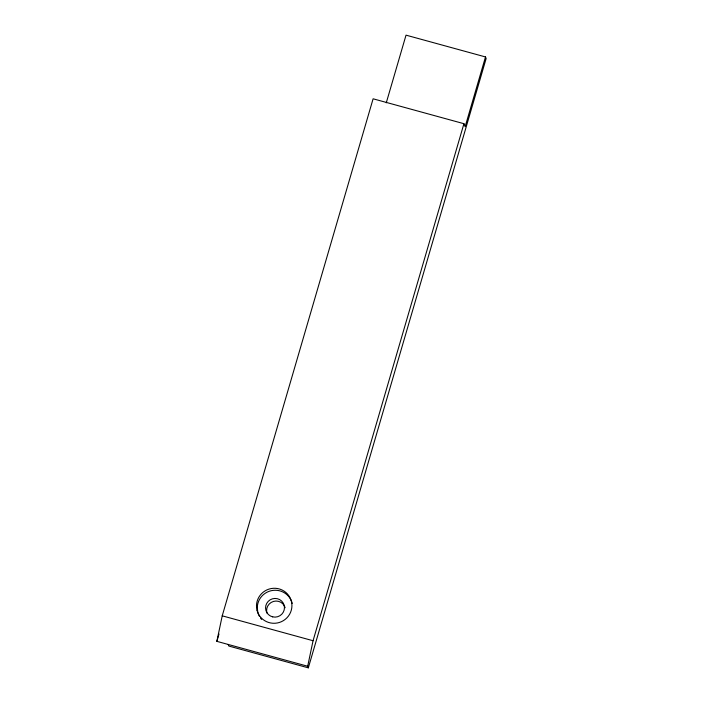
<?xml version="1.0" encoding="UTF-8"?>
<svg xmlns="http://www.w3.org/2000/svg" width="703" height="703" viewBox="0 0 703 703"><rect width="100%" height="100%" fill="white"/><g stroke="black" fill="none" stroke-linecap="round" stroke-linejoin="round"><path stroke-width="1.05" d="M228.211 644.458L228.853 646.057L308.327 667.85L307.686 666.251L216.858 641.347L222.227 615.828L373.108 98.798L463.936 123.702L465.14 126.707L485.501 56.943L406.026 35.15L386.272 102.831M307.686 666.251L313.055 640.732L463.936 123.702M216.858 641.347L219.011 633.965M308.327 667.85L486.142 58.542L485.501 56.943M222.227 615.828L313.055 640.732M261.604 619.396A17.768 17.47 -21.8 0 1 260.462 617.963M259.486 616.417A17.768 17.47 -21.8 0 1 257.799 612.181L257.28 607.638A17.768 17.47 -21.8 0 1 292.22 603.385M266.955 613.042A9.473 9.315 -21.8 0 1 273.467 601.434A9.473 9.315 -21.8 0 1 285.146 607.735M256.99 610.178L256.481 605.635A17.768 17.47 -21.8 0 1 282.017 589.966A17.768 17.47 -21.8 0 1 285.33 619.281A17.768 17.47 -21.8 0 1 256.99 610.178M272.694 616.865A9.473 9.315 -21.8 0 0 284.1 605.125A9.473 9.315 -21.8 0 0 268.221 601.355A9.473 9.315 -21.8 0 0 272.694 616.865"/></g></svg>
